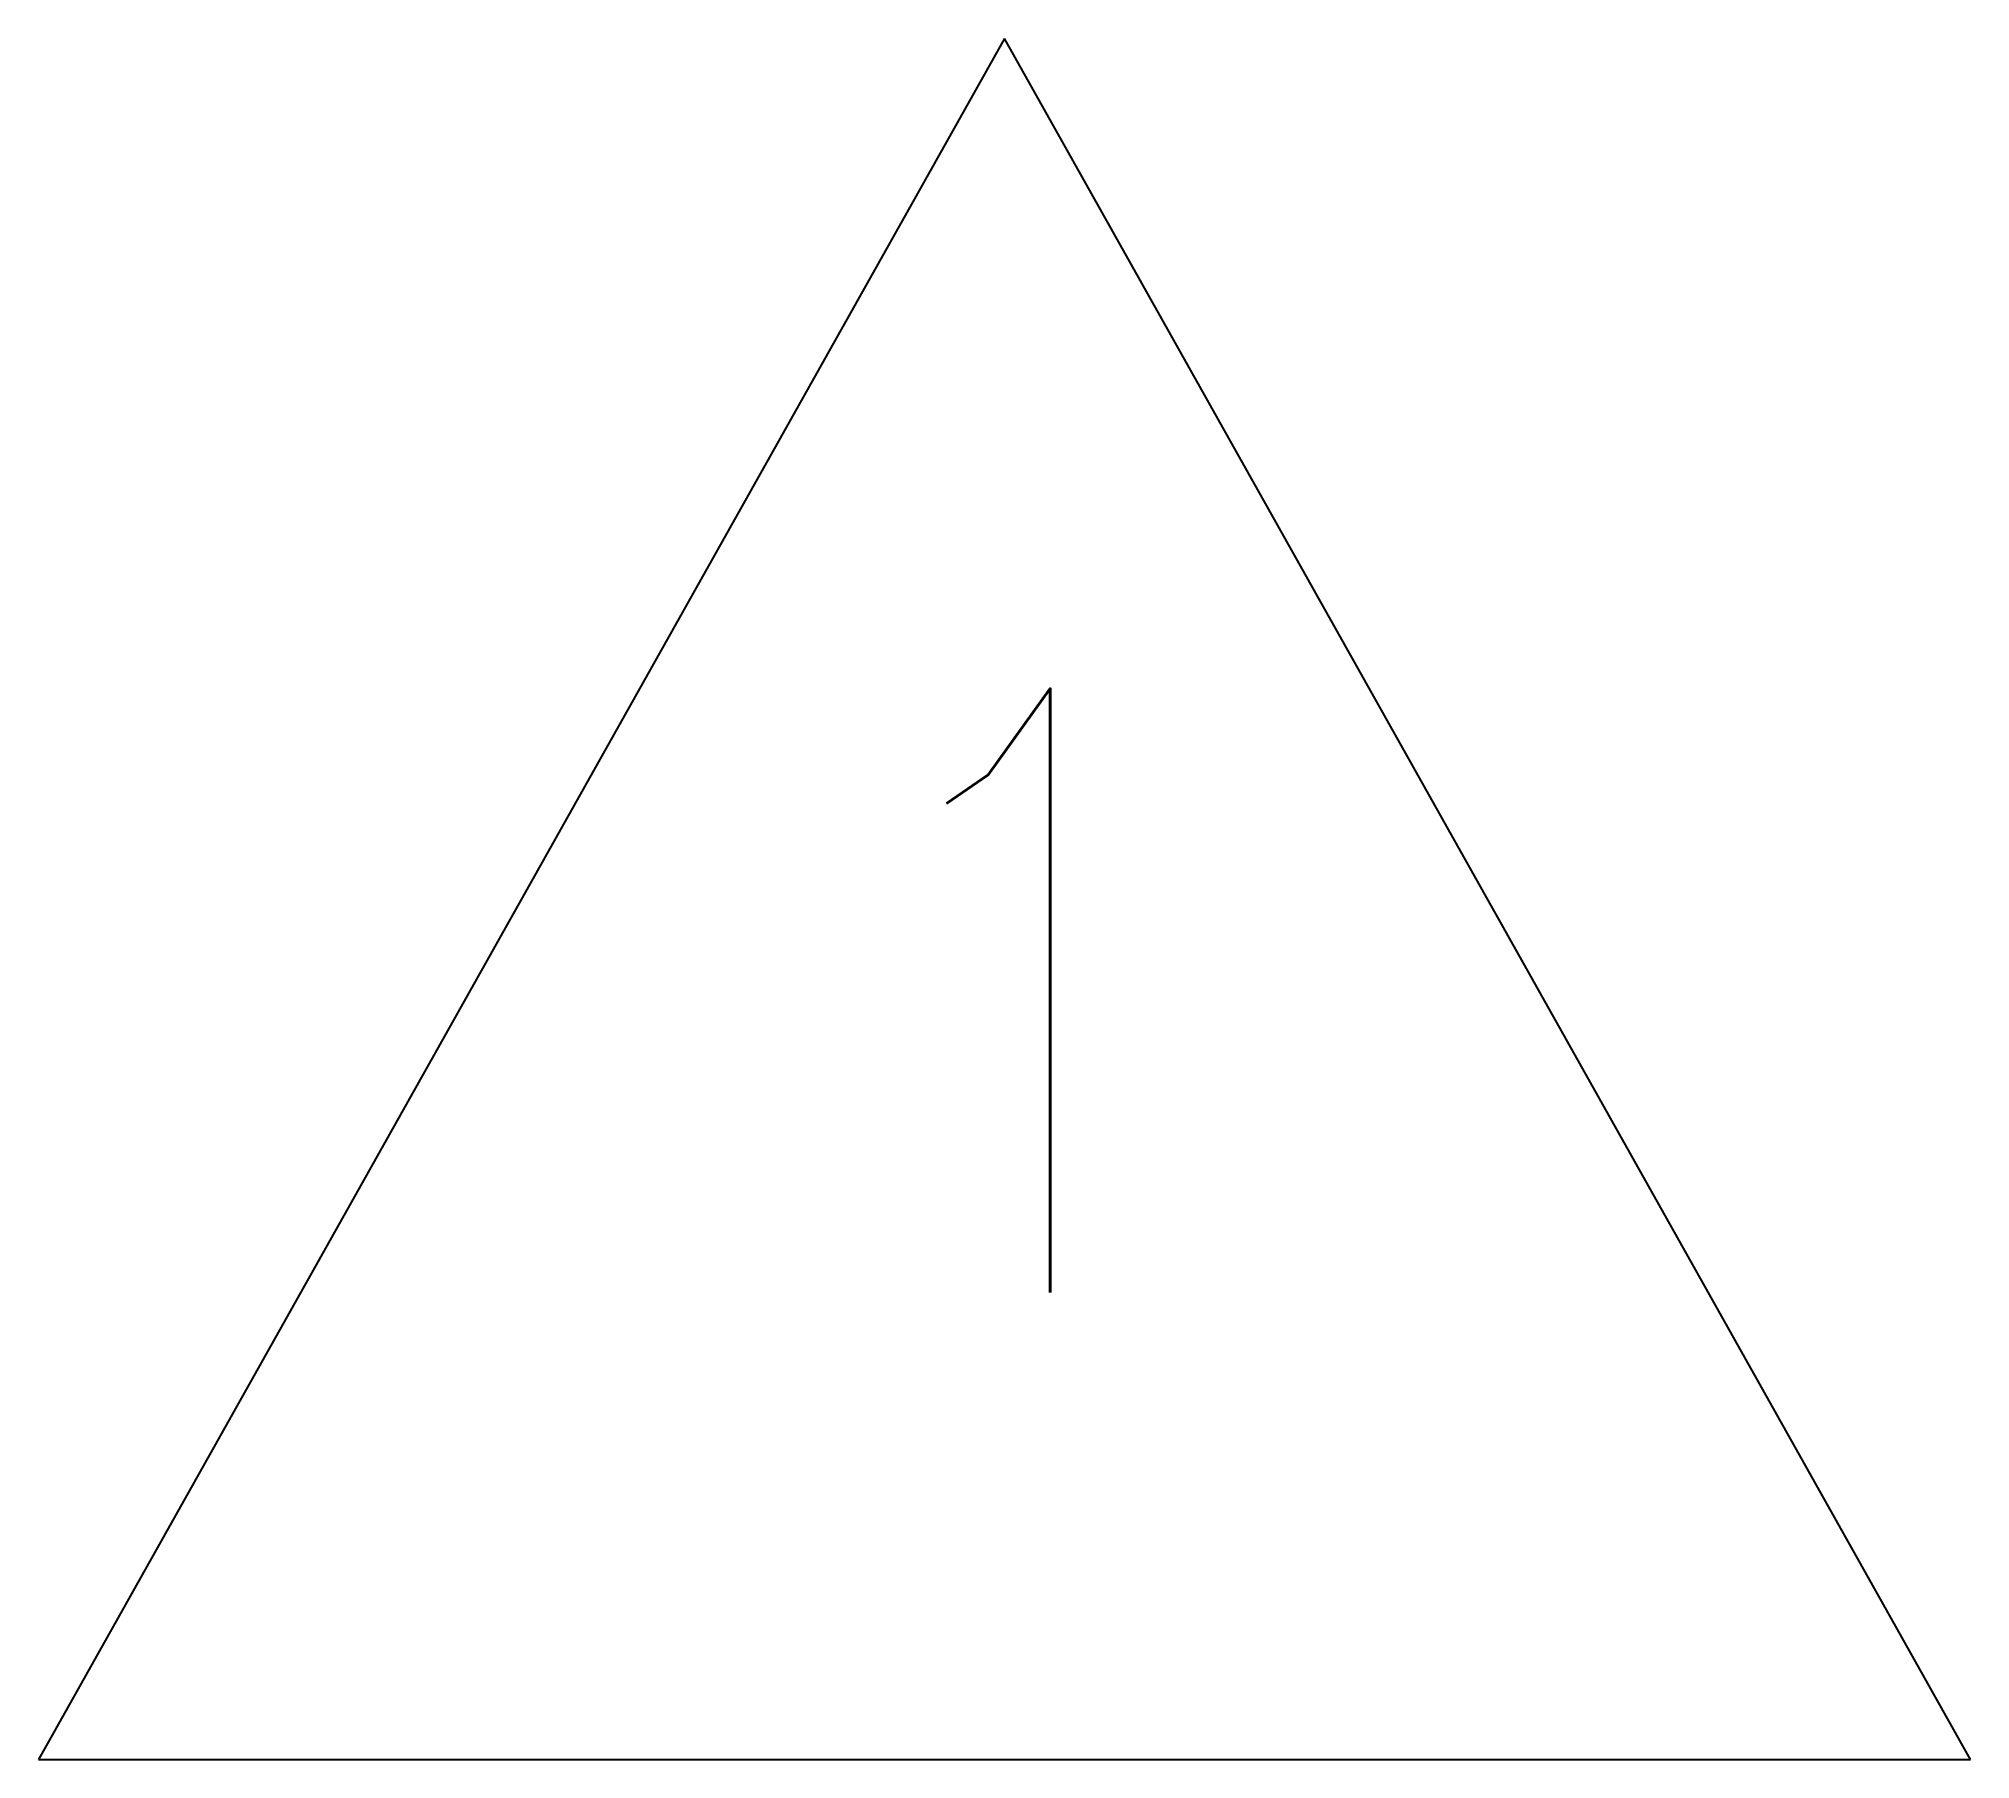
# Model space of a CAD drawing. Extents: x 1054.95 to 1062.95, y 165.84 to 172.96.
import ezdxf

# ---------------------------------------------------------------- set-up
doc = ezdxf.new("R2010")
doc.units = 0
doc.header["$LTSCALE"] = 15
doc.layers.add('REV', color=1, linetype='CONTINUOUS')
doc.styles.get("Standard").update_dxf_attribs({"font": 'ROMANS'})

msp = doc.modelspace()

# ---------------------------------------------------------------- linework, layer by layer
at = {"layer": 'REV', "color": 0}
for points in [[(1058.9482, 172.9612), (1054.9482, 165.8362)], [(1062.9482, 165.8362), (1058.9482, 172.9612)], [(1054.9482, 165.8362), (1062.9482, 165.8362)]]:
    msp.add_lwpolyline(points, dxfattribs=at)

# ---------------------------------------------------------------- texts
at = {"layer": 'REV', "color": 0, "width": 0.801242}
msp.add_text('1', height=2.5, dxfattribs=at).set_placement((1058.1935, 167.7697))

doc.saveas('drawing.dxf')
